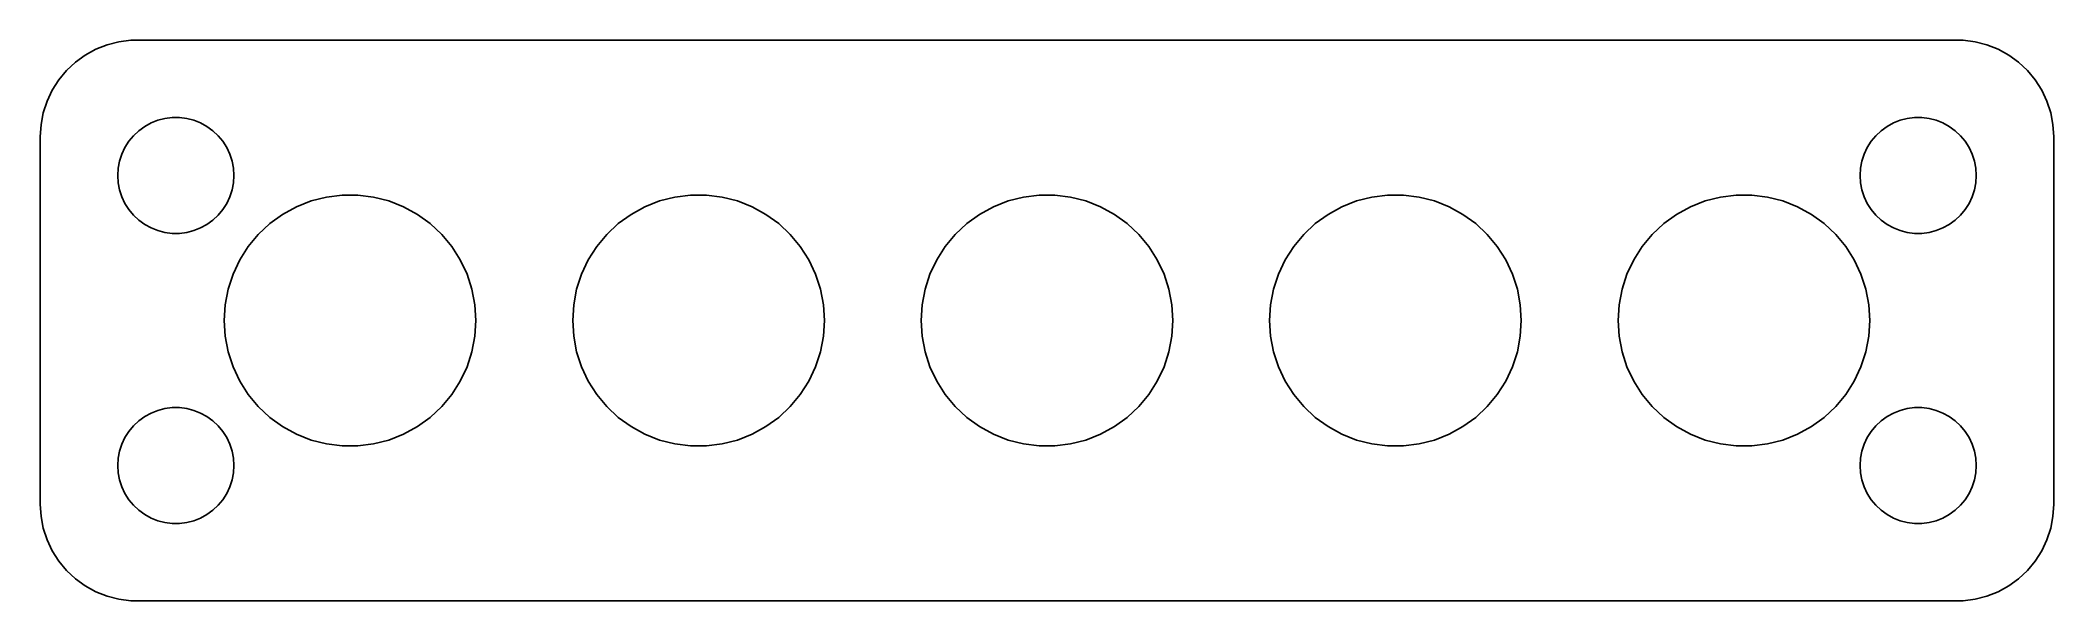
# Model space of a CAD drawing. Header units: metres. Extents: x -52 to 52, y 25 to 53.
import ezdxf

# ---------------------------------------------------------------- set-up
doc = ezdxf.new("R2010")
doc.units = ezdxf.units.M

msp = doc.modelspace()

# ---------------------------------------------------------------- linework, layer by layer
for p, q in [((-48.5451, 53.2553), (-49.1289, 53.0241)), ((-47.9369, 53.4114), (-48.5451, 53.2553)), ((-47.3139, 53.4901), (-47.9369, 53.4114)), ((47.3139, 53.4901), (-47.3139, 53.4901)), ((47.9369, 53.4114), (47.3139, 53.4901)), ((48.5451, 53.2553), (47.9369, 53.4114)), ((49.1289, 53.0241), (48.5451, 53.2553)), ((-50.1871, 52.3526), (-50.6448, 51.9227)), ((-49.6791, 52.7216), (-50.1871, 52.3526)), ((-49.1289, 53.0241), (-49.6791, 52.7216)), ((49.6791, 52.7216), (49.1289, 53.0241)), ((50.1871, 52.3526), (49.6791, 52.7216)), ((50.6448, 51.9227), (50.1871, 52.3526)), ((-51.0451, 51.4389), (-51.3815, 50.9088)), ((-50.6448, 51.9227), (-51.0451, 51.4389)), ((51.0451, 51.4389), (50.6448, 51.9227)), ((51.3815, 50.9088), (51.0451, 51.4389)), ((-51.6489, 50.3406), (-51.8429, 49.7434)), ((-51.3815, 50.9088), (-51.6489, 50.3406)), ((51.6489, 50.3406), (51.3815, 50.9088)), ((51.8429, 49.7434), (51.6489, 50.3406)), ((-51.9606, 49.1267), (-52, 48.5)), ((-51.8429, 49.7434), (-51.9606, 49.1267)), ((-46.9123, 48.8115), (-46.6075, 49.033)), ((-46.6075, 49.033), (-46.2773, 49.2145)), ((-46.2773, 49.2145), (-45.927, 49.3532)), ((-45.927, 49.3532), (-45.5621, 49.4469)), ((-45.5621, 49.4469), (-45.1884, 49.4941)), ((-45.1884, 49.4941), (-44.8116, 49.4941)), ((-44.8116, 49.4941), (-44.4379, 49.4469)), ((-44.4379, 49.4469), (-44.0729, 49.3532)), ((-44.0729, 49.3532), (-43.7227, 49.2145)), ((-43.7227, 49.2145), (-43.3925, 49.033)), ((-43.3925, 49.033), (-43.0877, 48.8115)), ((43.0877, 48.8115), (43.3925, 49.033)), ((43.3925, 49.033), (43.7227, 49.2145)), ((43.7227, 49.2145), (44.0729, 49.3532)), ((44.0729, 49.3532), (44.4379, 49.4469)), ((44.4379, 49.4469), (44.8116, 49.4941)), ((44.8116, 49.4941), (45.1884, 49.4941)), ((45.1884, 49.4941), (45.5621, 49.4469)), ((45.5621, 49.4469), (45.927, 49.3532)), ((45.927, 49.3532), (46.2773, 49.2145)), ((46.2773, 49.2145), (46.6075, 49.033)), ((46.6075, 49.033), (46.9123, 48.8115)), ((51.9606, 49.1267), (51.8429, 49.7434)), ((52, 48.5), (51.9606, 49.1267)), ((-52, 48.5), (-52, 29.5)), ((-47.7893, 47.6044), (-47.6289, 47.9453)), ((-47.6289, 47.9453), (-47.427, 48.2634)), ((-47.427, 48.2634), (-47.1869, 48.5536)), ((-47.1869, 48.5536), (-46.9123, 48.8115)), ((-43.0877, 48.8115), (-42.8131, 48.5536)), ((-42.8131, 48.5536), (-42.5729, 48.2634)), ((-42.5729, 48.2634), (-42.3711, 47.9453)), ((-42.3711, 47.9453), (-42.2107, 47.6044)), ((42.2107, 47.6044), (42.3711, 47.9453)), ((42.3711, 47.9453), (42.5729, 48.2634)), ((42.5729, 48.2634), (42.8131, 48.5536)), ((42.8131, 48.5536), (43.0877, 48.8115)), ((46.9123, 48.8115), (47.1869, 48.5536)), ((47.1869, 48.5536), (47.427, 48.2634)), ((47.427, 48.2634), (47.6289, 47.9453)), ((47.6289, 47.9453), (47.7893, 47.6044)), ((52, 29.5), (52, 48.5)), ((-48, 46.5), (-47.9763, 46.876)), ((-47.9763, 46.876), (-47.9057, 47.2461)), ((-47.9057, 47.2461), (-47.7893, 47.6044)), ((-42.2107, 47.6044), (-42.0942, 47.2461)), ((-42.0942, 47.2461), (-42.0237, 46.876)), ((-42.0237, 46.876), (-42, 46.5)), ((42, 46.5), (42.0237, 46.876)), ((42.0237, 46.876), (42.0942, 47.2461)), ((42.0942, 47.2461), (42.2107, 47.6044)), ((47.7893, 47.6044), (47.9057, 47.2461)), ((47.9057, 47.2461), (47.9763, 46.876)), ((47.9763, 46.876), (48, 46.5)), ((-47.9763, 46.124), (-48, 46.5)), ((-47.9057, 45.7539), (-47.9763, 46.124)), ((-42.0237, 46.124), (-42.0942, 45.7539)), ((-42, 46.5), (-42.0237, 46.124)), ((42.0237, 46.124), (42, 46.5)), ((42.0942, 45.7539), (42.0237, 46.124)), ((47.9763, 46.124), (47.9057, 45.7539)), ((48, 46.5), (47.9763, 46.124)), ((-47.7893, 45.3956), (-47.9057, 45.7539)), ((-47.6289, 45.0547), (-47.7893, 45.3956)), ((-47.427, 44.7366), (-47.6289, 45.0547)), ((-47.1869, 44.4464), (-47.427, 44.7366)), ((-42.5729, 44.7366), (-42.8131, 44.4464)), ((-42.3711, 45.0547), (-42.5729, 44.7366)), ((-42.2107, 45.3956), (-42.3711, 45.0547)), ((-42.0942, 45.7539), (-42.2107, 45.3956)), ((-39.4829, 44.4881), (-38.7676, 44.8814)), ((-38.7676, 44.8814), (-38.0086, 45.1819)), ((-38.0086, 45.1819), (-37.218, 45.3849)), ((-37.218, 45.3849), (-36.4081, 45.4872)), ((-36.4081, 45.4872), (-35.5919, 45.4872)), ((-35.5919, 45.4872), (-34.782, 45.3849)), ((-34.782, 45.3849), (-33.9914, 45.1819)), ((-33.9914, 45.1819), (-33.2324, 44.8814)), ((-33.2324, 44.8814), (-32.5171, 44.4881)), ((-21.4829, 44.4881), (-20.7676, 44.8814)), ((-20.7676, 44.8814), (-20.0086, 45.1819)), ((-20.0086, 45.1819), (-19.218, 45.3849)), ((-19.218, 45.3849), (-18.4081, 45.4872)), ((-18.4081, 45.4872), (-17.5919, 45.4872)), ((-17.5919, 45.4872), (-16.782, 45.3849)), ((-16.782, 45.3849), (-15.9914, 45.1819)), ((-15.9914, 45.1819), (-15.2324, 44.8814)), ((-15.2324, 44.8814), (-14.5171, 44.4881)), ((-3.48286, 44.4881), (-2.76756, 44.8814)), ((-2.76756, 44.8814), (-2.00861, 45.1819)), ((-2.00861, 45.1819), (-1.21797, 45.3849)), ((-1.21797, 45.3849), (-0.40813, 45.4872)), ((-0.40813, 45.4872), (0.40813, 45.4872)), ((0.40813, 45.4872), (1.21797, 45.3849)), ((1.21797, 45.3849), (2.00861, 45.1819)), ((2.00861, 45.1819), (2.76756, 44.8814)), ((2.76756, 44.8814), (3.48286, 44.4881)), ((14.5171, 44.4881), (15.2324, 44.8814)), ((15.2324, 44.8814), (15.9914, 45.1819)), ((15.9914, 45.1819), (16.782, 45.3849)), ((16.782, 45.3849), (17.5919, 45.4872)), ((17.5919, 45.4872), (18.4081, 45.4872)), ((18.4081, 45.4872), (19.218, 45.3849)), ((19.218, 45.3849), (20.0086, 45.1819)), ((20.0086, 45.1819), (20.7676, 44.8814)), ((20.7676, 44.8814), (21.4829, 44.4881)), ((32.5171, 44.4881), (33.2324, 44.8814)), ((33.2324, 44.8814), (33.9914, 45.1819)), ((33.9914, 45.1819), (34.782, 45.3849)), ((34.782, 45.3849), (35.5919, 45.4872)), ((35.5919, 45.4872), (36.4081, 45.4872)), ((36.4081, 45.4872), (37.218, 45.3849)), ((37.218, 45.3849), (38.0086, 45.1819)), ((38.0086, 45.1819), (38.7676, 44.8814)), ((38.7676, 44.8814), (39.4829, 44.4881)), ((42.2107, 45.3956), (42.0942, 45.7539)), ((42.3711, 45.0547), (42.2107, 45.3956)), ((42.5729, 44.7366), (42.3711, 45.0547)), ((42.8131, 44.4464), (42.5729, 44.7366)), ((47.427, 44.7366), (47.1869, 44.4464)), ((47.6289, 45.0547), (47.427, 44.7366)), ((47.7893, 45.3956), (47.6289, 45.0547)), ((47.9057, 45.7539), (47.7893, 45.3956)), ((-46.9123, 44.1884), (-47.1869, 44.4464)), ((-46.6075, 43.967), (-46.9123, 44.1884)), ((-46.2773, 43.7855), (-46.6075, 43.967)), ((-45.927, 43.6468), (-46.2773, 43.7855)), ((-43.7227, 43.7855), (-44.0729, 43.6468)), ((-43.3925, 43.967), (-43.7227, 43.7855)), ((-43.0877, 44.1884), (-43.3925, 43.967)), ((-42.8131, 44.4464), (-43.0877, 44.1884)), ((-40.7383, 43.4496), (-40.1432, 44.0083)), ((-40.1432, 44.0083), (-39.4829, 44.4881)), ((-32.5171, 44.4881), (-31.8567, 44.0083)), ((-31.8567, 44.0083), (-31.2617, 43.4496)), ((-22.7383, 43.4496), (-22.1432, 44.0083)), ((-22.1432, 44.0083), (-21.4829, 44.4881)), ((-14.5171, 44.4881), (-13.8567, 44.0083)), ((-13.8567, 44.0083), (-13.2617, 43.4496)), ((-4.73828, 43.4496), (-4.14325, 44.0083)), ((-4.14325, 44.0083), (-3.48286, 44.4881)), ((3.48286, 44.4881), (4.14325, 44.0083)), ((4.14325, 44.0083), (4.73828, 43.4496)), ((13.2617, 43.4496), (13.8567, 44.0083)), ((13.8567, 44.0083), (14.5171, 44.4881)), ((21.4829, 44.4881), (22.1432, 44.0083)), ((22.1432, 44.0083), (22.7383, 43.4496)), ((31.2617, 43.4496), (31.8567, 44.0083)), ((31.8567, 44.0083), (32.5171, 44.4881)), ((39.4829, 44.4881), (40.1432, 44.0083)), ((40.1432, 44.0083), (40.7383, 43.4496)), ((43.0877, 44.1884), (42.8131, 44.4464)), ((43.3925, 43.967), (43.0877, 44.1884)), ((43.7227, 43.7855), (43.3925, 43.967)), ((44.0729, 43.6468), (43.7227, 43.7855)), ((46.2773, 43.7855), (45.927, 43.6468)), ((46.6075, 43.967), (46.2773, 43.7855)), ((46.9123, 44.1884), (46.6075, 43.967)), ((47.1869, 44.4464), (46.9123, 44.1884)), ((-45.5621, 43.5531), (-45.927, 43.6468)), ((-45.1884, 43.5059), (-45.5621, 43.5531)), ((-44.8116, 43.5059), (-45.1884, 43.5059)), ((-44.4379, 43.5531), (-44.8116, 43.5059)), ((-44.0729, 43.6468), (-44.4379, 43.5531)), ((-41.696, 42.1314), (-41.2586, 42.8206)), ((-41.2586, 42.8206), (-40.7383, 43.4496)), ((-31.2617, 43.4496), (-30.7414, 42.8206)), ((-30.7414, 42.8206), (-30.304, 42.1314)), ((-23.696, 42.1314), (-23.2586, 42.8206)), ((-23.2586, 42.8206), (-22.7383, 43.4496)), ((-13.2617, 43.4496), (-12.7414, 42.8206)), ((-12.7414, 42.8206), (-12.304, 42.1314)), ((-5.69598, 42.1314), (-5.25861, 42.8206)), ((-5.25861, 42.8206), (-4.73828, 43.4496)), ((4.73828, 43.4496), (5.25861, 42.8206)), ((5.25861, 42.8206), (5.69598, 42.1314)), ((12.304, 42.1314), (12.7414, 42.8206)), ((12.7414, 42.8206), (13.2617, 43.4496)), ((22.7383, 43.4496), (23.2586, 42.8206)), ((23.2586, 42.8206), (23.696, 42.1314)), ((30.304, 42.1314), (30.7414, 42.8206)), ((30.7414, 42.8206), (31.2617, 43.4496)), ((40.7383, 43.4496), (41.2586, 42.8206)), ((41.2586, 42.8206), (41.696, 42.1314)), ((44.4379, 43.5531), (44.0729, 43.6468)), ((44.8116, 43.5059), (44.4379, 43.5531)), ((45.1884, 43.5059), (44.8116, 43.5059)), ((45.5621, 43.5531), (45.1884, 43.5059)), ((45.927, 43.6468), (45.5621, 43.5531)), ((-42.0435, 41.3928), (-41.696, 42.1314)), ((-30.304, 42.1314), (-29.9565, 41.3928)), ((-24.0435, 41.3928), (-23.696, 42.1314)), ((-12.304, 42.1314), (-11.9565, 41.3928)), ((-6.04353, 41.3928), (-5.69598, 42.1314)), ((5.69598, 42.1314), (6.04353, 41.3928)), ((11.9565, 41.3928), (12.304, 42.1314)), ((23.696, 42.1314), (24.0435, 41.3928)), ((29.9565, 41.3928), (30.304, 42.1314)), ((41.696, 42.1314), (42.0435, 41.3928)), ((-42.4487, 39.8147), (-42.2958, 40.6165)), ((-42.2958, 40.6165), (-42.0435, 41.3928)), ((-29.9565, 41.3928), (-29.7042, 40.6165)), ((-29.7042, 40.6165), (-29.5513, 39.8147)), ((-24.4487, 39.8147), (-24.2958, 40.6165)), ((-24.2958, 40.6165), (-24.0435, 41.3928)), ((-11.9565, 41.3928), (-11.7042, 40.6165)), ((-11.7042, 40.6165), (-11.5513, 39.8147)), ((-6.44873, 39.8147), (-6.29578, 40.6165)), ((-6.29578, 40.6165), (-6.04353, 41.3928)), ((6.04353, 41.3928), (6.29578, 40.6165)), ((6.29578, 40.6165), (6.44873, 39.8147)), ((11.5513, 39.8147), (11.7042, 40.6165)), ((11.7042, 40.6165), (11.9565, 41.3928)), ((24.0435, 41.3928), (24.2958, 40.6165)), ((24.2958, 40.6165), (24.4487, 39.8147)), ((29.5513, 39.8147), (29.7042, 40.6165)), ((29.7042, 40.6165), (29.9565, 41.3928)), ((42.0435, 41.3928), (42.2958, 40.6165)), ((42.2958, 40.6165), (42.4487, 39.8147)), ((-42.5, 39), (-42.4487, 39.8147)), ((-29.5513, 39.8147), (-29.5, 39)), ((-24.5, 39), (-24.4487, 39.8147)), ((-11.5513, 39.8147), (-11.5, 39)), ((-6.5, 39), (-6.44873, 39.8147)), ((6.44873, 39.8147), (6.5, 39)), ((11.5, 39), (11.5513, 39.8147)), ((24.4487, 39.8147), (24.5, 39)), ((29.5, 39), (29.5513, 39.8147)), ((42.4487, 39.8147), (42.5, 39)), ((-42.4487, 38.1853), (-42.5, 39)), ((-29.5, 39), (-29.5513, 38.1853)), ((-24.4487, 38.1853), (-24.5, 39)), ((-11.5, 39), (-11.5513, 38.1853)), ((-6.44873, 38.1853), (-6.5, 39)), ((6.5, 39), (6.44873, 38.1853)), ((11.5513, 38.1853), (11.5, 39)), ((24.5, 39), (24.4487, 38.1853)), ((29.5513, 38.1853), (29.5, 39)), ((42.5, 39), (42.4487, 38.1853)), ((-42.2958, 37.3835), (-42.4487, 38.1853)), ((-29.5513, 38.1853), (-29.7042, 37.3835)), ((-24.2958, 37.3835), (-24.4487, 38.1853)), ((-11.5513, 38.1853), (-11.7042, 37.3835)), ((-6.29578, 37.3835), (-6.44873, 38.1853)), ((6.44873, 38.1853), (6.29578, 37.3835)), ((11.7042, 37.3835), (11.5513, 38.1853)), ((24.4487, 38.1853), (24.2958, 37.3835)), ((29.7042, 37.3835), (29.5513, 38.1853)), ((42.4487, 38.1853), (42.2958, 37.3835)), ((-42.0435, 36.6072), (-42.2958, 37.3835)), ((-41.696, 35.8686), (-42.0435, 36.6072)), ((-29.9565, 36.6072), (-30.304, 35.8686)), ((-29.7042, 37.3835), (-29.9565, 36.6072)), ((-24.0435, 36.6072), (-24.2958, 37.3835)), ((-23.696, 35.8686), (-24.0435, 36.6072)), ((-11.9565, 36.6072), (-12.304, 35.8686)), ((-11.7042, 37.3835), (-11.9565, 36.6072)), ((-6.04353, 36.6072), (-6.29578, 37.3835)), ((-5.69598, 35.8686), (-6.04353, 36.6072)), ((6.04353, 36.6072), (5.69598, 35.8686)), ((6.29578, 37.3835), (6.04353, 36.6072)), ((11.9565, 36.6072), (11.7042, 37.3835)), ((12.304, 35.8686), (11.9565, 36.6072)), ((24.0435, 36.6072), (23.696, 35.8686)), ((24.2958, 37.3835), (24.0435, 36.6072)), ((29.9565, 36.6072), (29.7042, 37.3835)), ((30.304, 35.8686), (29.9565, 36.6072)), ((42.0435, 36.6072), (41.696, 35.8686)), ((42.2958, 37.3835), (42.0435, 36.6072)), ((-41.2586, 35.1794), (-41.696, 35.8686)), ((-30.304, 35.8686), (-30.7414, 35.1794)), ((-23.2586, 35.1794), (-23.696, 35.8686)), ((-12.304, 35.8686), (-12.7414, 35.1794)), ((-5.25861, 35.1794), (-5.69598, 35.8686)), ((5.69598, 35.8686), (5.25861, 35.1794)), ((12.7414, 35.1794), (12.304, 35.8686)), ((23.696, 35.8686), (23.2586, 35.1794)), ((30.7414, 35.1794), (30.304, 35.8686)), ((41.696, 35.8686), (41.2586, 35.1794)), ((-46.2773, 34.2145), (-45.927, 34.3532)), ((-45.927, 34.3532), (-45.5621, 34.4469)), ((-45.5621, 34.4469), (-45.1884, 34.4941)), ((-45.1884, 34.4941), (-44.8116, 34.4941)), ((-44.8116, 34.4941), (-44.4379, 34.4469)), ((-44.4379, 34.4469), (-44.0729, 34.3532)), ((-44.0729, 34.3532), (-43.7227, 34.2145)), ((-40.7383, 34.5504), (-41.2586, 35.1794)), ((-40.1432, 33.9917), (-40.7383, 34.5504)), ((-31.2617, 34.5504), (-31.8567, 33.9917)), ((-30.7414, 35.1794), (-31.2617, 34.5504)), ((-22.7383, 34.5504), (-23.2586, 35.1794)), ((-22.1432, 33.9917), (-22.7383, 34.5504)), ((-13.2617, 34.5504), (-13.8567, 33.9917)), ((-12.7414, 35.1794), (-13.2617, 34.5504)), ((-4.73828, 34.5504), (-5.25861, 35.1794)), ((-4.14325, 33.9917), (-4.73828, 34.5504)), ((4.73828, 34.5504), (4.14325, 33.9917)), ((5.25861, 35.1794), (4.73828, 34.5504)), ((13.2617, 34.5504), (12.7414, 35.1794)), ((13.8567, 33.9917), (13.2617, 34.5504)), ((22.7383, 34.5504), (22.1432, 33.9917)), ((23.2586, 35.1794), (22.7383, 34.5504)), ((31.2617, 34.5504), (30.7414, 35.1794)), ((31.8567, 33.9917), (31.2617, 34.5504)), ((40.7383, 34.5504), (40.1432, 33.9917)), ((41.2586, 35.1794), (40.7383, 34.5504)), ((43.7227, 34.2145), (44.0729, 34.3532)), ((44.0729, 34.3532), (44.4379, 34.4469)), ((44.4379, 34.4469), (44.8116, 34.4941)), ((44.8116, 34.4941), (45.1884, 34.4941)), ((45.1884, 34.4941), (45.5621, 34.4469)), ((45.5621, 34.4469), (45.927, 34.3532)), ((45.927, 34.3532), (46.2773, 34.2145)), ((-47.427, 33.2634), (-47.1869, 33.5536)), ((-47.1869, 33.5536), (-46.9123, 33.8116)), ((-46.9123, 33.8116), (-46.6075, 34.033)), ((-46.6075, 34.033), (-46.2773, 34.2145)), ((-43.7227, 34.2145), (-43.3925, 34.033)), ((-43.3925, 34.033), (-43.0877, 33.8116)), ((-43.0877, 33.8116), (-42.8131, 33.5536)), ((-42.8131, 33.5536), (-42.5729, 33.2634)), ((-39.4829, 33.5119), (-40.1432, 33.9917)), ((-38.7676, 33.1186), (-39.4829, 33.5119)), ((-32.5171, 33.5119), (-33.2324, 33.1186)), ((-31.8567, 33.9917), (-32.5171, 33.5119)), ((-21.4829, 33.5119), (-22.1432, 33.9917)), ((-20.7676, 33.1186), (-21.4829, 33.5119)), ((-14.5171, 33.5119), (-15.2324, 33.1186)), ((-13.8567, 33.9917), (-14.5171, 33.5119)), ((-3.48286, 33.5119), (-4.14325, 33.9917)), ((-2.76756, 33.1186), (-3.48286, 33.5119)), ((3.48286, 33.5119), (2.76756, 33.1186)), ((4.14325, 33.9917), (3.48286, 33.5119)), ((14.5171, 33.5119), (13.8567, 33.9917)), ((15.2324, 33.1186), (14.5171, 33.5119)), ((21.4829, 33.5119), (20.7676, 33.1186)), ((22.1432, 33.9917), (21.4829, 33.5119)), ((32.5171, 33.5119), (31.8567, 33.9917)), ((33.2324, 33.1186), (32.5171, 33.5119)), ((39.4829, 33.5119), (38.7676, 33.1186)), ((40.1432, 33.9917), (39.4829, 33.5119)), ((42.5729, 33.2634), (42.8131, 33.5536)), ((42.8131, 33.5536), (43.0877, 33.8116)), ((43.0877, 33.8116), (43.3925, 34.033)), ((43.3925, 34.033), (43.7227, 34.2145)), ((46.2773, 34.2145), (46.6075, 34.033)), ((46.6075, 34.033), (46.9123, 33.8116)), ((46.9123, 33.8116), (47.1869, 33.5536)), ((47.1869, 33.5536), (47.427, 33.2634)), ((-47.9763, 31.876), (-47.9057, 32.2461)), ((-47.9057, 32.2461), (-47.7893, 32.6044)), ((-47.7893, 32.6044), (-47.6289, 32.9453)), ((-47.6289, 32.9453), (-47.427, 33.2634)), ((-42.5729, 33.2634), (-42.3711, 32.9453)), ((-42.3711, 32.9453), (-42.2107, 32.6044)), ((-42.2107, 32.6044), (-42.0942, 32.2461)), ((-42.0942, 32.2461), (-42.0237, 31.876)), ((-38.0086, 32.8181), (-38.7676, 33.1186)), ((-37.218, 32.6151), (-38.0086, 32.8181)), ((-36.4081, 32.5128), (-37.218, 32.6151)), ((-35.5919, 32.5128), (-36.4081, 32.5128)), ((-34.782, 32.6151), (-35.5919, 32.5128)), ((-33.9914, 32.8181), (-34.782, 32.6151)), ((-33.2324, 33.1186), (-33.9914, 32.8181)), ((-20.0086, 32.8181), (-20.7676, 33.1186)), ((-19.218, 32.6151), (-20.0086, 32.8181)), ((-18.4081, 32.5128), (-19.218, 32.6151)), ((-17.5919, 32.5128), (-18.4081, 32.5128)), ((-16.782, 32.6151), (-17.5919, 32.5128)), ((-15.9914, 32.8181), (-16.782, 32.6151)), ((-15.2324, 33.1186), (-15.9914, 32.8181)), ((-2.00861, 32.8181), (-2.76756, 33.1186)), ((-1.21797, 32.6151), (-2.00861, 32.8181)), ((-0.40813, 32.5128), (-1.21797, 32.6151)), ((0.40813, 32.5128), (-0.40813, 32.5128)), ((1.21797, 32.6151), (0.40813, 32.5128)), ((2.00861, 32.8181), (1.21797, 32.6151)), ((2.76756, 33.1186), (2.00861, 32.8181)), ((15.9914, 32.8181), (15.2324, 33.1186)), ((16.782, 32.6151), (15.9914, 32.8181)), ((17.5919, 32.5128), (16.782, 32.6151)), ((18.4081, 32.5128), (17.5919, 32.5128)), ((19.218, 32.6151), (18.4081, 32.5128)), ((20.0086, 32.8181), (19.218, 32.6151)), ((20.7676, 33.1186), (20.0086, 32.8181)), ((33.9914, 32.8181), (33.2324, 33.1186)), ((34.782, 32.6151), (33.9914, 32.8181)), ((35.5919, 32.5128), (34.782, 32.6151)), ((36.4081, 32.5128), (35.5919, 32.5128)), ((37.218, 32.6151), (36.4081, 32.5128)), ((38.0086, 32.8181), (37.218, 32.6151)), ((38.7676, 33.1186), (38.0086, 32.8181)), ((42.0237, 31.876), (42.0942, 32.2461)), ((42.0942, 32.2461), (42.2107, 32.6044)), ((42.2107, 32.6044), (42.3711, 32.9453)), ((42.3711, 32.9453), (42.5729, 33.2634)), ((47.427, 33.2634), (47.6289, 32.9453)), ((47.6289, 32.9453), (47.7893, 32.6044)), ((47.7893, 32.6044), (47.9057, 32.2461)), ((47.9057, 32.2461), (47.9763, 31.876)), ((-48, 31.5), (-47.9763, 31.876)), ((-47.9763, 31.124), (-48, 31.5)), ((-42.0237, 31.876), (-42, 31.5)), ((-42, 31.5), (-42.0237, 31.124)), ((42, 31.5), (42.0237, 31.876)), ((42.0237, 31.124), (42, 31.5)), ((47.9763, 31.876), (48, 31.5)), ((48, 31.5), (47.9763, 31.124)), ((-47.9057, 30.7539), (-47.9763, 31.124)), ((-47.7893, 30.3956), (-47.9057, 30.7539)), ((-47.6289, 30.0547), (-47.7893, 30.3956)), ((-42.2107, 30.3956), (-42.3711, 30.0547)), ((-42.0942, 30.7539), (-42.2107, 30.3956)), ((-42.0237, 31.124), (-42.0942, 30.7539)), ((42.0942, 30.7539), (42.0237, 31.124)), ((42.2107, 30.3956), (42.0942, 30.7539)), ((42.3711, 30.0547), (42.2107, 30.3956)), ((47.7893, 30.3956), (47.6289, 30.0547)), ((47.9057, 30.7539), (47.7893, 30.3956)), ((47.9763, 31.124), (47.9057, 30.7539)), ((-52, 29.5), (-51.9606, 28.8733)), ((-47.427, 29.7366), (-47.6289, 30.0547)), ((-47.1869, 29.4464), (-47.427, 29.7366)), ((-46.9123, 29.1885), (-47.1869, 29.4464)), ((-46.6075, 28.967), (-46.9123, 29.1885)), ((-43.0877, 29.1885), (-43.3925, 28.967)), ((-42.8131, 29.4464), (-43.0877, 29.1885)), ((-42.5729, 29.7366), (-42.8131, 29.4464)), ((-42.3711, 30.0547), (-42.5729, 29.7366)), ((42.5729, 29.7366), (42.3711, 30.0547)), ((42.8131, 29.4464), (42.5729, 29.7366)), ((43.0877, 29.1885), (42.8131, 29.4464)), ((43.3925, 28.967), (43.0877, 29.1885)), ((46.9123, 29.1885), (46.6075, 28.967)), ((47.1869, 29.4464), (46.9123, 29.1885)), ((47.427, 29.7366), (47.1869, 29.4464)), ((47.6289, 30.0547), (47.427, 29.7366)), ((51.9606, 28.8733), (52, 29.5)), ((-51.9606, 28.8733), (-51.8429, 28.2566)), ((-51.8429, 28.2566), (-51.6489, 27.6594)), ((-46.2773, 28.7855), (-46.6075, 28.967)), ((-45.927, 28.6468), (-46.2773, 28.7855)), ((-45.5621, 28.5531), (-45.927, 28.6468)), ((-45.1884, 28.5059), (-45.5621, 28.5531)), ((-44.8116, 28.5059), (-45.1884, 28.5059)), ((-44.4379, 28.5531), (-44.8116, 28.5059)), ((-44.0729, 28.6468), (-44.4379, 28.5531)), ((-43.7227, 28.7855), (-44.0729, 28.6468)), ((-43.3925, 28.967), (-43.7227, 28.7855)), ((43.7227, 28.7855), (43.3925, 28.967)), ((44.0729, 28.6468), (43.7227, 28.7855)), ((44.4379, 28.5531), (44.0729, 28.6468)), ((44.8116, 28.5059), (44.4379, 28.5531)), ((45.1884, 28.5059), (44.8116, 28.5059)), ((45.5621, 28.5531), (45.1884, 28.5059)), ((45.927, 28.6468), (45.5621, 28.5531)), ((46.2773, 28.7855), (45.927, 28.6468)), ((46.6075, 28.967), (46.2773, 28.7855)), ((51.6489, 27.6594), (51.8429, 28.2566)), ((51.8429, 28.2566), (51.9606, 28.8733)), ((-51.6489, 27.6594), (-51.3815, 27.0912)), ((-51.3815, 27.0912), (-51.0451, 26.5611)), ((51.0451, 26.5611), (51.3815, 27.0912)), ((51.3815, 27.0912), (51.6489, 27.6594)), ((-51.0451, 26.5611), (-50.6448, 26.0773)), ((-50.6448, 26.0773), (-50.1871, 25.6474)), ((50.1871, 25.6474), (50.6448, 26.0773)), ((50.6448, 26.0773), (51.0451, 26.5611)), ((-50.1871, 25.6474), (-49.6791, 25.2784)), ((-49.6791, 25.2784), (-49.1289, 24.9759)), ((-49.1289, 24.9759), (-48.5451, 24.7447)), ((48.5451, 24.7447), (49.1289, 24.9759)), ((49.1289, 24.9759), (49.6791, 25.2784)), ((49.6791, 25.2784), (50.1871, 25.6474)), ((-48.5451, 24.7447), (-47.9369, 24.5886)), ((-47.9369, 24.5886), (-47.3139, 24.5099)), ((-47.3139, 24.5099), (47.3139, 24.5099)), ((47.3139, 24.5099), (47.9369, 24.5886)), ((47.9369, 24.5886), (48.5451, 24.7447))]:
    msp.add_line(p, q)

doc.saveas('drawing.dxf')
